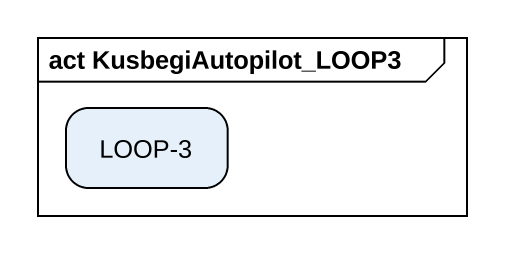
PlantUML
@startuml
mainframe act KusbegiAutopilot_LOOP3
hide empty description
state "LOOP-3" as LOOP_3
@enduml
